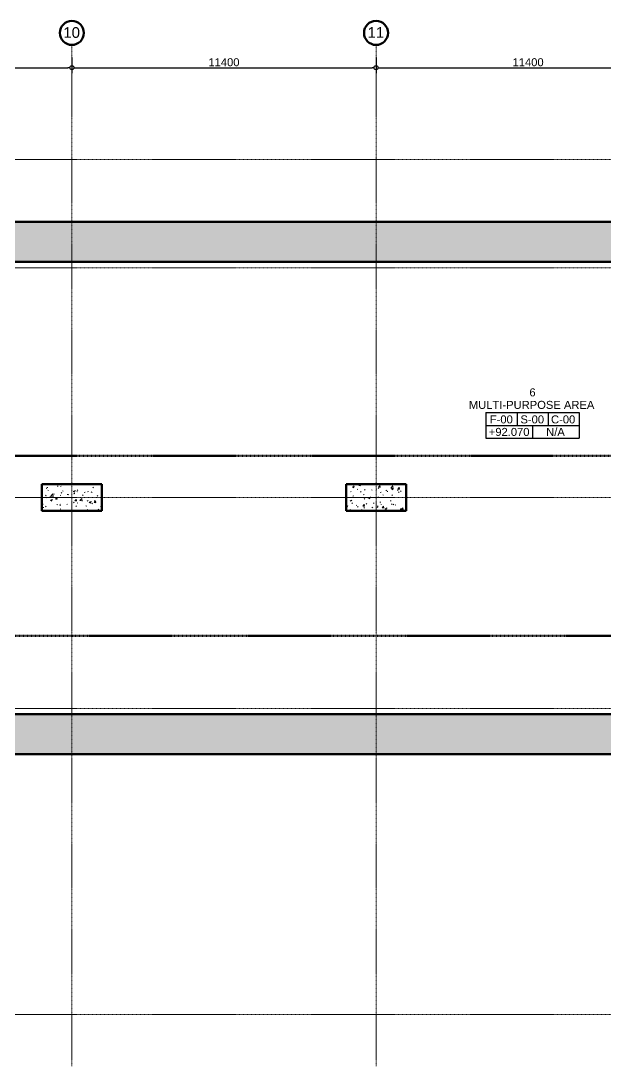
# Model space of a CAD drawing. Header units: millimetres. Extents: x -853236 to -774632, y -17723 to 22431.
# Drawn here: x -814993 to -793095, y -17723 to 21441 of the extents above; entities that cross this region are included whole.
import ezdxf

# ---------------------------------------------------------------- set-up
doc = ezdxf.new("R2010")
doc.units = ezdxf.units.MM
doc.linetypes.add('DPA_Grid _ Level 100', pattern=[10, 5.5, -1.6, 1.3, -1.6])
for name, color, linetype, lineweight in [('A-ANNO-DIMS', 1, 'Continuous', 9), ('A-COLS', 5, 'Continuous', 70), ('A-COLS-E', 1, 'Continuous', 35), ('A-ROOM-IDEN', 3, 'Continuous', 25), ('A-ROOM-LINE', 3, 'Continuous', 25), ('A-WALL', 5, 'Continuous', 35), ('A-WALL-PATT', 1, 'Continuous', 35), ('G-ANNO-SECL', 3, 'Continuous', 9), ('S-GRID', 251, 'Continuous', 9), ('S-GRID-IDEN', 3, 'Continuous', 50)]:
    doc.layers.add(name, color=color, linetype=linetype, lineweight=lineweight)
doc.styles.add('Arial', font='arial.ttf', dxfattribs={"height": 400})
doc.styles.add('Arial_2', font='arial.ttf', dxfattribs={"height": 300})
doc.dimstyles.new('DPA-DIM-3_0_C-C', dxfattribs={"dimscale": 304.8, "dimtxt": 306.07782, "dimasz": 0.492126, "dimexe": 0.656168, "dimexo": 0.0625, "dimgap": 0.164042, "dimtad": 1, "dimdec": 0, "dimzin": 0, "dimdsep": 46, "dimtxsty": 'Arial_2', "dimblk1": 'DOTBLANK', "dimblk2": 'DOTBLANK', "dimsah": 1, "dimcen": 0.09, "dimdle": 0.656168, "dimadec": 8, "dimazin": 0, "dimtfac": 1, "dimtdec": 4, "dimtix": 1, "dimtmove": 0, "dimatfit": 3, "dimfxl": 1.312336, "dimfxlon": 1, "dimtvp": 1, "dimtolj": 1, "dimtzin": 0, "dimarcsym": 2})
pattern_1 = [(50, (0, 0), (728.7365, -63.75582), [76.2, -838.2]), (355, (0, 0), (-140.9716, 764.2276), [60.96, -670.56]), (100.451, (60.7, -5.3), (587.77, 700.46675), [64.76, -712.36]), (46.184, (0, 203.2), (1084.3162, -168.171), [114.3, -1257.3]), (96.636, (90.4, 189.2), (949.6099, 989.7098), [97.14, -1068.54]), (351.184, (0, 203.2), (949.6206, 989.7012), [91.44, -1005.84]), (21, (101.6, 152.4), (606.45787, -409.06057), [76.2, -838.2]), (326, (101.6, 152.4), (247.20834, 736.7529), [60.96, -670.56]), (71.451, (152.14, 118.3), (853.66825, 327.6855), [64.76, -712.36]), (37.5, (0, 0), (12.35469, 338.22012), [33.528, -628.904, 33.528, -647.192, -673.1]), (37.5, (0, 0), (12.35469, 338.22012), [-1343.152, 33.528, -639.572]), (7.5, (0, 0), (267.27887, 400.72213), [33.528, -354.584, 33.528, -613.664, -256.54]), (7.5, (0, 0), (267.27887, 400.72213), [-1035.304, 33.528, -223.012]), (327.5, (-226.57, 0), (542.36333, -22.915345), [33.528, -220.472, 33.528, -758.952, -1051.56]), (327.5, (-226.57, 0), (542.36333, -22.915345), [-1046.48, 33.528, -1018.032]), (317.5, (-328.17, 0), (592.51696, 101.7071), [33.528, -296.672, 33.528, -492.76, -746.76]), (317.5, (-328.17, 0), (592.51696, 101.7071), [-856.488, 33.528, -713.232])]

# ---------------------------------------------------------------- blocks, each defined once
blk = doc.blocks.new('DPA_Room Tag Box - Standard-4486259-4231-01 ENLARGED MULTI-PURPOSE LEVEL - REFLECTED CEILING PLAN - SHEET 2')
at = {"layer": 'A-ROOM-LINE'}
for p, q in [((-17.5, -2.94), (-17.5, -12.6)), ((-17.5, -2.94), (17.5, -2.94)), ((-5.83, -2.94), (-5.83, -7.77)), ((5.83, -2.94), (5.83, -7.77)), ((17.5, -2.94), (17.5, -12.6)), ((-17.5, -7.77), (17.5, -7.77)), ((0, -7.77), (0, -12.6)), ((-17.5, -12.6), (17.5, -12.6))]:
    blk.add_line(p, q, dxfattribs=at)
blk = doc.blocks.new('Grid - 100 Scale-2291345-4231-01 ENLARGED MULTI-PURPOSE LEVEL - REFLECTED CEILING PLAN - SHEET 2')
at = {"layer": 'S-GRID-IDEN'}
blk.add_circle((0, 0), 4.5, dxfattribs=at)
blk = doc.blocks.new('_DotBlank')
at = {"color": 0, "linetype": 'ByBlock', "lineweight": -2}
blk.add_line((-0.5, 0), (-1, 0), dxfattribs=at)
blk.add_circle((0, 0), 0.5, dxfattribs=at)
blk = doc.blocks.new('*D474')
at = {"layer": 'A-ANNO-DIMS', "color": 0, "lineweight": -2, "transparency": 16777216}
for p, q in [((22800, 16489), (22800, 15908)), ((34200, 16489), (34200, 15908)), ((22950, 16108), (34050, 16108))]:
    blk.add_line(p, q, dxfattribs=at)
at = {"layer": 'Defpoints', "color": 0, "transparency": 16777216}
for p in [(22800, 16508), (34200, 16508), (34200, 16108)]:
    blk.add_point(p, dxfattribs=at)
at = {"layer": 'A-ANNO-DIMS', "color": 0, "lineweight": -2, "transparency": 16777216, "xscale": 150, "yscale": 150, "zscale": 150, "rotation": 180}
blk.add_blockref('_DotBlank', (22800, 16108), dxfattribs=at)
at = {"layer": 'A-ANNO-DIMS', "color": 0, "lineweight": -2, "transparency": 16777216, "xscale": 150, "yscale": 150, "zscale": 150}
blk.add_blockref('_DotBlank', (34200, 16108), dxfattribs=at)
at = {"layer": 'A-ANNO-DIMS', "color": 0, "transparency": 16777216, "insert": (28500, 16311), "char_height": 300, "width": 1384.41, "attachment_point": 5, "style": 'Arial_2'}
blk.add_mtext('\\A1;11400', dxfattribs=at)
blk = doc.blocks.new('*D475')
at = {"layer": 'A-ANNO-DIMS', "color": 0, "lineweight": -2, "transparency": 16777216}
for p, q in [((34200, 16489), (34200, 15908)), ((45600, 16489), (45600, 15908)), ((34350, 16108), (45450, 16108))]:
    blk.add_line(p, q, dxfattribs=at)
at = {"layer": 'Defpoints', "color": 0, "transparency": 16777216}
for p in [(34200, 16508), (45600, 16508), (45600, 16108)]:
    blk.add_point(p, dxfattribs=at)
at = {"layer": 'A-ANNO-DIMS', "color": 0, "lineweight": -2, "transparency": 16777216, "xscale": 150, "yscale": 150, "zscale": 150, "rotation": 180}
blk.add_blockref('_DotBlank', (34200, 16108), dxfattribs=at)
at = {"layer": 'A-ANNO-DIMS', "color": 0, "lineweight": -2, "transparency": 16777216, "xscale": 150, "yscale": 150, "zscale": 150}
blk.add_blockref('_DotBlank', (45600, 16108), dxfattribs=at)
at = {"layer": 'A-ANNO-DIMS', "color": 0, "transparency": 16777216, "insert": (39900, 16311), "char_height": 300, "width": 1384.41, "attachment_point": 5, "style": 'Arial_2'}
blk.add_mtext('\\A1;11400', dxfattribs=at)
blk = doc.blocks.new('*D476')
at = {"layer": 'A-ANNO-DIMS', "color": 0, "lineweight": -2, "transparency": 16777216}
for p, q in [((45600, 16489), (45600, 15908)), ((57000, 16489), (57000, 15908)), ((45750, 16108), (56850, 16108))]:
    blk.add_line(p, q, dxfattribs=at)
at = {"layer": 'Defpoints', "color": 0, "transparency": 16777216}
for p in [(45600, 16508), (57000, 16508), (57000, 16108)]:
    blk.add_point(p, dxfattribs=at)
at = {"layer": 'A-ANNO-DIMS', "color": 0, "lineweight": -2, "transparency": 16777216, "xscale": 150, "yscale": 150, "zscale": 150, "rotation": 180}
blk.add_blockref('_DotBlank', (45600, 16108), dxfattribs=at)
at = {"layer": 'A-ANNO-DIMS', "color": 0, "lineweight": -2, "transparency": 16777216, "xscale": 150, "yscale": 150, "zscale": 150}
blk.add_blockref('_DotBlank', (57000, 16108), dxfattribs=at)
at = {"layer": 'A-ANNO-DIMS', "color": 0, "transparency": 16777216, "insert": (51300, 16311), "char_height": 300, "width": 1384.41, "attachment_point": 5, "style": 'Arial_2'}
blk.add_mtext('\\A1;11400', dxfattribs=at)
blk = doc.blocks.new('*U453')
at = {"layer": 'S-GRID', "linetype": 'DPA_Grid _ Level 100'}
for p, q in [((34200, -21302.2), (34200, 16962)), ((45600, -21302.2), (45600, 16962)), ((68400, 12673), (-4606.5, 12673)), ((68400, 8615), (-4606.5, 8615)), ((68400, 0), (-4606.5, 0)), ((68400, -7900), (-4606.5, -7900)), ((68400, -19375), (-4606.5, -19375))]:
    blk.add_line(p, q, dxfattribs=at)
at = {"layer": 'S-GRID-IDEN', "xscale": 99.99999999999993, "yscale": 99.99999999999993, "zscale": 99.99999999999993}
for p in [(34200, 17412), (45600, 17412)]:
    blk.add_blockref('Grid - 100 Scale-2291345-4231-01 ENLARGED MULTI-PURPOSE LEVEL - REFLECTED CEILING PLAN - SHEET 2', p, dxfattribs=at)
at = {"layer": 'S-GRID-IDEN', "lineweight": 9, "char_height": 400, "width": 753.586, "attachment_point": 1, "style": 'Arial'}
for s, insert in [('10', (33881.2, 17627.9)), ('11', (45281.2, 17627.9))]:
    blk.add_mtext(s, dxfattribs=dict(at, insert=insert))
at = {"layer": 'A-ANNO-DIMS'}
for base, p1, p2, picture, middle in [((34200, 16107.8), (22800, 16507.8), (34200, 16507.8), '*D474', (28500, 16311)), ((45600, 16107.8), (34200, 16507.8), (45600, 16507.8), '*D475', (39900, 16311)), ((57000, 16107.8), (45600, 16507.8), (57000, 16507.8), '*D476', (51300, 16311))]:
    dim = blk.add_linear_dim(base=base, p1=p1, p2=p2, dimstyle='DPA-DIM-3_0_C-C', override={"dimpost": '<>', "dimfxl": 11400}, dxfattribs=at)
    dim.commit()
    dim.dimension.update_dxf_attribs({"geometry": picture, "text_midpoint": middle})

msp = doc.modelspace()

# ---------------------------------------------------------------- hatches: boundary and pattern name
at = {"layer": 'A-COLS-E', "lineweight": 9}
h = msp.add_hatch(dxfattribs=at)
h.set_pattern_fill('FP_1', color=256, style=0, pattern_type=2)
h.set_pattern_definition(pattern_1)
h.paths.add_polyline_path([(-811957, 3079), (-811957, 4079), (-814207, 4079), (-814207, 3079), (-814074, 3079)])
h = msp.add_hatch(dxfattribs=at)
h.set_pattern_fill('FP_1', color=256, style=0, pattern_type=2)
h.set_pattern_definition(pattern_1)
h.paths.add_polyline_path([(-800557, 3079), (-800557, 4079), (-802807, 4079), (-802807, 3079)])
at = {"layer": 'A-WALL-PATT', "lineweight": 9}
h = msp.add_hatch(dxfattribs=at)
h.set_pattern_fill('FP_1', color=256, style=0, pattern_type=2)
h.set_pattern_definition(pattern_1)
h.paths.add_polyline_path([(-778775, 12414), (-778775, 13914), (-847407, 13914), (-847407, 12414), (-814074, 12414)])
h = msp.add_hatch(dxfattribs=at)
h.set_pattern_fill('FP_1', color=256, style=0, pattern_type=2)
h.set_pattern_definition(pattern_1)
h.paths.add_polyline_path([(-778775, -6041), (-778775, -4541), (-849372, -4541), (-849372, -6041), (-814074, -6041)])

# ---------------------------------------------------------------- linework, layer by layer
at = {"layer": 'A-COLS'}
for p, q in [((-814207, 3079), (-814207, 4079)), ((-814207, 4079), (-811957, 4079)), ((-811957, 4079), (-811957, 3079)), ((-802807, 3079), (-802807, 4079)), ((-802807, 4079), (-800557, 4079)), ((-800557, 4079), (-800557, 3079)), ((-811957, 3079), (-814207, 3079)), ((-800557, 3079), (-802807, 3079))]:
    msp.add_line(p, q, dxfattribs=at)
at = {"layer": 'A-WALL', "color": 7, "lineweight": 70}
for p, q in [((-847407, 13914), (-778775, 13914)), ((-778775, 12414), (-847407, 12414)), ((-849372, -4541), (-778775, -4541)), ((-778775, -6041), (-849372, -6041))]:
    msp.add_line(p, q, dxfattribs=at)
at = {"layer": 'G-ANNO-SECL', "linetype": 'DPA_Grid _ Level 100', "lineweight": 50}
for p, q in [((-851425, 5140), (-777579, 5140)), ((-851424, -1598), (-777566, -1598))]:
    msp.add_line(p, q, dxfattribs=at)

# ---------------------------------------------------------------- block references
msp.add_blockref('*U453', (-847282, 3579))
at = {"layer": 'A-ROOM-IDEN', "xscale": 99.99999999999993, "yscale": 99.99999999999993, "zscale": 99.99999999999993}
msp.add_blockref('DPA_Room Tag Box - Standard-4486259-4231-01 ENLARGED MULTI-PURPOSE LEVEL - REFLECTED CEILING PLAN - SHEET 2', (-795813, 7060), dxfattribs=at)

# ---------------------------------------------------------------- texts
at = {"layer": 'A-ROOM-IDEN', "lineweight": 9, "char_height": 300, "attachment_point": 1, "style": 'Arial_2'}
for s, insert, width in [('6', (-795932, 7672), 288.61), ('MULTI-PURPOSE AREA', (-798201, 7203), 5780.17), ('F-00', (-797416, 6659), 1058.23), ('S-00', (-796268, 6659), 1090.29), ('C-00', (-795122, 6659), 1114.35), ('+92.070', (-797455, 6190), 1883.97), ('N/A', (-795304, 6190), 857.81)]:
    msp.add_mtext(s, dxfattribs=dict(at, insert=insert, width=width))

doc.saveas('drawing.dxf')
